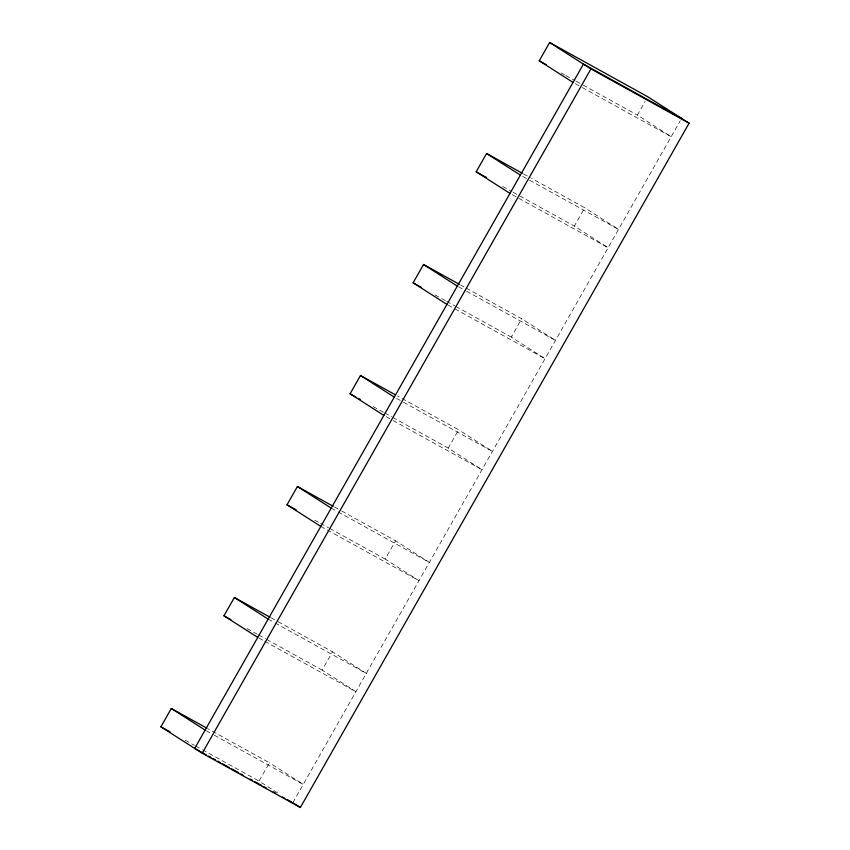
<?xml version="1.0" encoding="UTF-8"?>
<svg xmlns="http://www.w3.org/2000/svg" width="850" height="850" viewBox="0 0 850 850"><rect width="100%" height="100%" fill="white"/><g stroke="black" fill="none" stroke-linecap="round" stroke-linejoin="round"><path stroke-width="0.64" stroke-dasharray="4.25 3.19" d="M277.589 792.933L259.059 781.086L269.45 762.779L208.261 728.928M264.679 641.24L355.906 691.698L322.108 670.087L332.509 651.78L275.931 620.489M320.811 526.416L418.954 580.699L385.167 559.088L395.569 540.781L340.138 510.127M393.104 420.527L482.014 469.699L448.226 448.088L458.618 429.781L397.428 395.93M455.005 308.89L545.073 358.7L511.275 337.089L521.677 318.782L465.099 287.491M512.284 194.692L608.122 247.701L574.334 226.089L584.736 207.782L531.622 178.404M582.271 87.529L671.181 136.701L637.394 115.09L645.192 101.363M292.846 802.697L680.287 120.689M561.181 72.941L564.644 74.864M565.803 75.501L575.036 80.612M576.194 81.249L581.963 84.437M583.121 85.074L637.394 115.09M575.344 83.693L581.113 86.891M523.536 173.931L530.464 177.767M522.686 176.386L528.466 179.584M529.614 180.221L618.524 229.394L584.736 207.782M502.743 186.501L511.976 191.611M513.134 192.249L574.334 226.089M460.477 284.931L463.941 286.854M458.479 286.748L465.407 290.583M466.565 291.221L555.475 340.393L521.677 318.782M435.072 294.939L445.464 300.688M446.611 301.325L454.697 305.798M455.855 306.436L511.275 337.089M448.078 305.054L453.847 308.252M396.578 398.384L402.348 401.582M403.506 402.22L492.416 451.392L458.618 429.781M373.171 406.576L383.562 412.324M384.71 412.962L391.638 416.797M392.796 417.435L448.226 448.088M386.176 416.691L391.946 419.889M334.369 506.929L338.991 509.49M331.213 508.109L336.983 511.296M338.141 511.934L429.356 562.392L395.569 540.781M314.734 520.136L319.345 522.686M320.503 523.324L328.589 527.797M329.736 528.434L385.167 559.088M271.309 617.929L274.773 619.841M268.154 619.108L273.934 622.296M275.081 622.933L366.308 673.391L332.509 651.78M247.053 628.575L257.444 634.323M258.602 634.961L265.529 638.796M266.688 639.434L322.108 670.087M258.91 638.053L263.532 640.602M206.252 730.745L213.18 734.57M214.338 735.207L303.248 784.391L269.45 762.779M185.151 740.212L194.395 745.322M195.542 745.96L201.322 749.158M202.47 749.796L259.059 781.086"/><path stroke-width="1.27" d="M573.038 82.418L539.24 60.807L549.642 42.5L647.796 96.783L689.095 123.197L300.358 807.5L202.204 753.217L160.905 726.803L171.307 708.496L207.102 728.291M257.752 637.415L223.964 615.804L234.366 597.497L270.162 617.291M320.811 526.416L287.013 504.804L297.415 486.498L333.211 506.292M383.871 415.416L350.072 393.805L360.474 375.498L395.112 394.655M446.919 304.417L413.132 282.806L423.534 264.499L459.329 284.293M509.979 193.417L476.181 171.806L486.582 153.499L522.378 173.294M202.204 753.217L590.941 68.914L549.642 42.5M681.583 118.394L583.44 64.111L194.703 748.414L206.242 754.8M590.941 68.914L689.095 123.197M539.24 60.807L546.168 64.642M476.181 171.806L486.582 177.554M413.132 282.806L421.217 287.279M350.072 393.805L355.853 397.003M358.158 398.278L360.464 399.553M287.013 504.804L296.257 509.915M223.964 615.804L230.892 619.629M160.905 726.803L170.149 731.914M208.558 756.075L210.864 757.35M213.169 758.625L215.486 759.911M217.791 761.186L220.107 762.461M222.413 763.736L229.341 767.571M231.646 768.846L238.574 772.682M240.89 773.957L243.196 775.232M250.123 779.067L252.429 780.343M254.745 781.617L261.673 785.453M263.978 786.728L266.294 788.003M273.222 791.839L275.527 793.114M282.455 796.949L284.761 798.224M287.077 799.499L291.688 802.06M486.582 153.499L520.381 175.111M423.534 264.499L457.321 286.11M360.474 375.498L394.272 397.109M297.415 486.498L331.213 508.109M234.366 597.497L268.154 619.108M171.307 708.496L205.105 730.107M292.846 802.697L300.358 807.5"/></g></svg>
